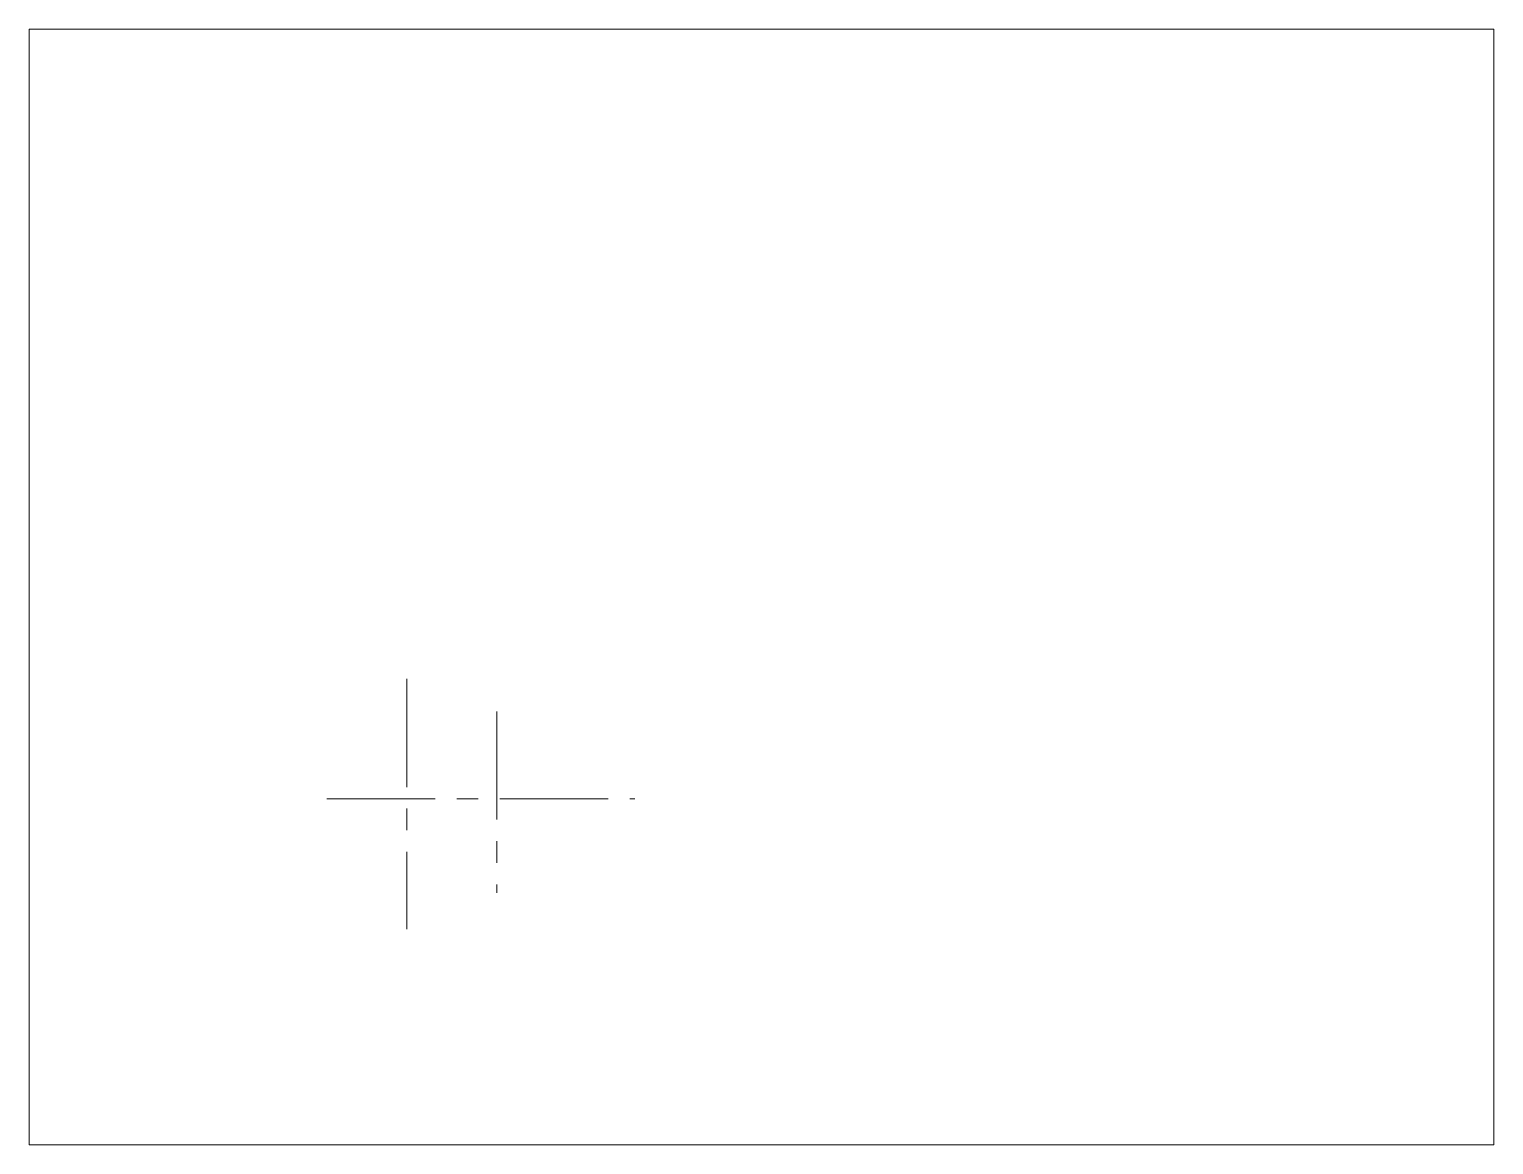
# Paper-space layout '布局1' of a CAD drawing. Header units: millimetres. Extents: x 27 to 240, y 20 to 183.
# The model-space entities are those that its viewports show. They can reach past a viewport. Long polylines and large blocks are cut down to what shows.
import ezdxf

# ---------------------------------------------------------------- set-up
doc = ezdxf.new("R2010")
doc.units = ezdxf.units.MM
doc.header["$LTSCALE"] = 0.25
doc.linetypes.add('CENTER', pattern=[50.8, 31.75, -6.35, 6.35, -6.35])
doc.layers.add('center', color=1, linetype='CENTER', lineweight=15)

msp = doc.modelspace()

# ---------------------------------------------------------------- linework, layer by layer
at = {"layer": 'center'}
for p, q in [((107.48, 121.91), (107.48, 49.53)), ((133.46, 112.48), (133.46, 60.02)), ((84.34, 87.19), (173.38, 87.19))]:
    msp.add_line(p, q, dxfattribs=at)

psp = doc.layouts.new('布局1')

# ---------------------------------------------------------------- viewports
at = {"layer": '0'}
psp.add_viewport(center=(133.35, 101.6), size=(213.36, 162.56), view_center_point=(210, 148.5), view_height=322.6337, dxfattribs=at)

doc.saveas('drawing.dxf')
